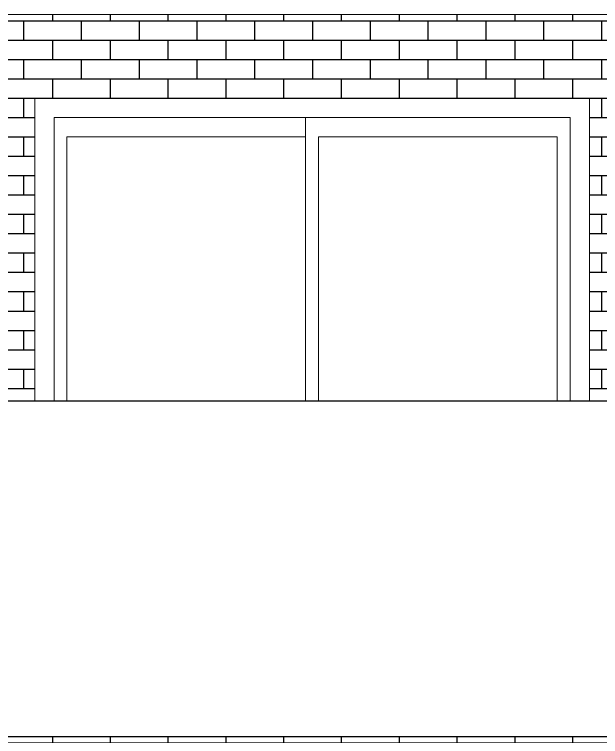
# Model space of a CAD drawing. Header units: metres. Extents: x 42 to 294, y -52 to 32.
# Drawn here: x 281.529 to 283.801, y -26.643 to -23.843 of the extents above; entities that cross this region are included whole.
import ezdxf

# ---------------------------------------------------------------- set-up
doc = ezdxf.new("R2010")
doc.units = ezdxf.units.M
doc.header["$LTSCALE"] = 0.15
for name, color, linetype, lineweight in [('A-DOORSYM', 1, 'Continuous', 9), ('A-FLOROTM', 6, 'Continuous', 13), ('A-WALL', 2, 'Continuous', 30)]:
    doc.layers.add(name, color=color, linetype=linetype, lineweight=lineweight)

# ---------------------------------------------------------------- blocks, each defined once
blk = doc.blocks.new('Deslizante-2 Paneles - 2000 x 2100mm-107-Sur')
at = {"layer": 'A-DOORSYM'}
for p, q in [((28.1586, 5.575), (26.0086, 5.575)), ((26.0086, 5.575), (26.0086, 4.4)), ((28.1586, 4.4), (28.1586, 5.575)), ((26.0836, 4.4), (26.0836, 5.5)), ((26.0836, 5.5), (28.0836, 5.5)), ((27.0582, 5.5), (27.0582, 4.4)), ((28.0836, 5.5), (28.0836, 4.4)), ((26.1336, 4.4), (26.1336, 5.425)), ((26.1336, 5.425), (27.0582, 5.425)), ((27.1082, 5.425), (28.0336, 5.425)), ((27.1082, 4.4), (27.1082, 5.425)), ((28.0336, 5.425), (28.0336, 4.4))]:
    blk.add_line(p, q, dxfattribs=at)

msp = doc.modelspace()

# ---------------------------------------------------------------- hatches: boundary and pattern name
at = {"layer": 'A-WALL'}
h = msp.add_hatch(dxfattribs=at)
h.set_pattern_fill('FP1_31', color=256, style=0, pattern_type=2)
h.set_pattern_definition([(180, (285.70759, -26.34309), (-9e-18, -0.075), []), (270, (285.70759, -26.34309), (0.112, -0.075), [0.075, -0.075])])
h.paths.add_polyline_path([(285.5572, -23.8431), (273.4322, -23.8431), (273.4322, -26.3431), (273.9322, -26.3431), (273.9322, -25.3431), (274.0322, -25.3431), (274.1825, -25.3431), (274.1827, -25.3426), (274.1872, -25.3311), (274.1753, -25.3236), (274.1639, -25.3162), (274.1536, -25.3087), (274.1449, -25.3014), (274.1383, -25.2941), (274.1343, -25.2869), (274.1336, -25.2798), (274.1366, -25.2707), (274.1433, -25.2578), (274.1531, -25.2418), (274.1653, -25.2232), (274.1794, -25.2027), (274.1946, -25.1809), (274.2105, -25.1585), (274.2548, -25.2238), (274.2593, -25.2223), (274.2638, -25.2205), (274.2681, -25.2183), (274.2722, -25.2155), (274.2761, -25.2117), (274.2796, -25.2068), (274.2828, -25.2005), (274.2866, -25.1931), (274.2914, -25.1851), (274.2966, -25.1766), (274.3016, -25.1679), (274.3056, -25.1591), (274.3082, -25.1505), (274.3085, -25.1422), (274.3088, -25.1314), (274.3112, -25.1162), (274.3149, -25.0984), (274.3191, -25.08), (274.323, -25.0628), (274.326, -25.0487), (274.3271, -25.0396), (274.3271, -25.0337), (274.3269, -25.0281), (274.3266, -25.0227), (274.3262, -25.0174), (274.3258, -25.0123), (274.3253, -25.0073), (274.3248, -25.0023), (274.3228, -24.9953), (274.3209, -24.9883), (274.3192, -24.9815), (274.3177, -24.9747), (274.3165, -24.9681), (274.3158, -24.9618), (274.3155, -24.9556), (274.3158, -24.9495), (274.3165, -24.9431), (274.3177, -24.9365), (274.3192, -24.9298), (274.3209, -24.9229), (274.3228, -24.916), (274.3248, -24.909), (274.3219, -24.9085), (274.3198, -24.908), (274.3191, -24.9074), (274.3207, -24.9068), (274.3251, -24.9061), (274.3333, -24.9052), (274.3458, -24.9043), (274.3596, -24.9032), (274.3711, -24.9018), (274.3809, -24.9002), (274.3891, -24.8985), (274.3963, -24.8966), (274.4027, -24.8946), (274.4088, -24.8927), (274.4178, -24.8847), (274.4266, -24.877), (274.4352, -24.8699), (274.4435, -24.8637), (274.4512, -24.8586), (274.4583, -24.855), (274.4648, -24.853), (274.4724, -24.851), (274.483, -24.8471), (274.496, -24.8417), (274.5109, -24.8351), (274.5192, -24.8314), (274.5274, -24.8276), (274.5448, -24.8195), (274.5627, -24.811), (274.6024, -24.748), (274.6118, -24.7461), (274.6211, -24.7444), (274.6298, -24.7433), (274.638, -24.7431), (274.6452, -24.744), (274.6513, -24.7463), (274.656, -24.7504), (274.6608, -24.7549), (274.6666, -24.7587), (274.6728, -24.7622), (274.6787, -24.766), (274.6838, -24.7704), (274.6873, -24.776), (274.6887, -24.783), (274.6885, -24.7903), (274.6881, -24.7964), (274.6876, -24.8015), (274.6868, -24.8058), (274.6859, -24.8094), (274.685, -24.8126), (274.684, -24.8157), (274.676, -24.8173), (274.6683, -24.8193), (274.6611, -24.8223), (274.6546, -24.8267), (274.6491, -24.833), (274.6448, -24.8416), (274.642, -24.853), (274.6406, -24.8642), (274.6402, -24.8723), (274.641, -24.8784), (274.6427, -24.8834), (274.6454, -24.8884), (274.6491, -24.8942), (274.6537, -24.902), (274.6597, -24.9108), (274.6674, -24.9192), (274.676, -24.9271), (274.685, -24.9344), (274.6936, -24.9408), (274.7013, -24.9464), (274.7073, -24.951), (274.7128, -24.9549), (274.7189, -24.9587), (274.7253, -24.9628), (274.7312, -24.9673), (274.7364, -24.9725), (274.7402, -24.9786), (274.7423, -24.9859), (274.7433, -24.9938), (274.7443, -25.0016), (274.7447, -25.0054), (274.7447, -24.1681), (276.8947, -24.1681), (276.8947, -25.3431), (278.8072, -25.3431), (278.8072, -24.1681), (280.9572, -24.1681), (280.9572, -25.3431), (281.6072, -25.3431), (281.6072, -24.1681), (283.7572, -24.1681), (283.7572, -25.3431), (285.5572, -25.3431)], flags=0)
h = msp.add_hatch(dxfattribs=at)
h.set_pattern_fill('FP1_27', color=256, style=0, pattern_type=2)
h.set_pattern_definition([(180, (285.70759, -29.14309), (-9e-18, -0.075), []), (270, (285.70759, -29.14309), (0.112, -0.075), [0.075, -0.075])])
h.paths.add_polyline_path([(273.4322, -26.3431), (273.4322, -29.1431), (273.9322, -29.1431), (273.9322, -28.1431), (274.0322, -28.1431), (274.1867, -28.1431), (274.1869, -28.1426), (274.1914, -28.1311), (274.1795, -28.1236), (274.1681, -28.1162), (274.1578, -28.1087), (274.1491, -28.1014), (274.1425, -28.0941), (274.1385, -28.0869), (274.1377, -28.0798), (274.1408, -28.0707), (274.1475, -28.0578), (274.1573, -28.0418), (274.1695, -28.0232), (274.1835, -28.0027), (274.1988, -27.9809), (274.2147, -27.9585), (274.259, -28.0238), (274.2635, -28.0223), (274.2679, -28.0205), (274.2722, -28.0183), (274.2764, -28.0155), (274.2802, -28.0117), (274.2838, -28.0068), (274.287, -28.0005), (274.2908, -27.9931), (274.2956, -27.9851), (274.3008, -27.9766), (274.3057, -27.9679), (274.3098, -27.9591), (274.3123, -27.9505), (274.3127, -27.9422), (274.313, -27.9314), (274.3153, -27.9162), (274.319, -27.8984), (274.3232, -27.88), (274.3272, -27.8628), (274.3302, -27.8487), (274.3313, -27.8396), (274.3313, -27.8337), (274.3311, -27.8281), (274.3308, -27.8227), (274.3304, -27.8174), (274.33, -27.8123), (274.3295, -27.8073), (274.329, -27.8023), (274.327, -27.7953), (274.3251, -27.7883), (274.3234, -27.7815), (274.3219, -27.7747), (274.3207, -27.7681), (274.3199, -27.7618), (274.3197, -27.7556), (274.3199, -27.7495), (274.3207, -27.7431), (274.3219, -27.7365), (274.3234, -27.7298), (274.3251, -27.7229), (274.327, -27.716), (274.329, -27.709), (274.3261, -27.7085), (274.324, -27.708), (274.3233, -27.7074), (274.3248, -27.7068), (274.3293, -27.7061), (274.3374, -27.7052), (274.35, -27.7043), (274.3638, -27.7032), (274.3753, -27.7018), (274.3851, -27.7002), (274.3933, -27.6985), (274.4005, -27.6966), (274.4069, -27.6946), (274.413, -27.6927), (274.4219, -27.6847), (274.4308, -27.677), (274.4394, -27.6699), (274.4476, -27.6637), (274.4554, -27.6586), (274.4625, -27.655), (274.4689, -27.653), (274.4766, -27.651), (274.4871, -27.6471), (274.5001, -27.6417), (274.5151, -27.6351), (274.5233, -27.6314), (274.5316, -27.6276), (274.549, -27.6195), (274.5669, -27.611), (274.6065, -27.548), (274.616, -27.5461), (274.6252, -27.5444), (274.634, -27.5433), (274.6421, -27.5431), (274.6493, -27.544), (274.6554, -27.5463), (274.6602, -27.5504), (274.6649, -27.5549), (274.6707, -27.5587), (274.677, -27.5622), (274.6829, -27.566), (274.688, -27.5704), (274.6915, -27.576), (274.6928, -27.583), (274.6927, -27.5903), (274.6923, -27.5964), (274.6917, -27.6015), (274.691, -27.6058), (274.6901, -27.6094), (274.6892, -27.6126), (274.6882, -27.6157), (274.6802, -27.6173), (274.6725, -27.6193), (274.6653, -27.6223), (274.6588, -27.6267), (274.6533, -27.633), (274.649, -27.6416), (274.6462, -27.653), (274.6448, -27.6642), (274.6444, -27.6723), (274.6452, -27.6784), (274.6469, -27.6834), (274.6496, -27.6884), (274.6533, -27.6942), (274.6579, -27.702), (274.6639, -27.7108), (274.6716, -27.7192), (274.6802, -27.7271), (274.6892, -27.7344), (274.6978, -27.7408), (274.7055, -27.7464), (274.7115, -27.751), (274.717, -27.7549), (274.7231, -27.7587), (274.7294, -27.7628), (274.7354, -27.7673), (274.7406, -27.7725), (274.7444, -27.7786), (274.7447, -27.7795), (274.7447, -26.9681), (276.8947, -26.9681), (276.8947, -28.1431), (278.8072, -28.1431), (278.8072, -26.9681), (280.9572, -26.9681), (280.9572, -28.1431), (281.6072, -28.1431), (281.6072, -26.9681), (283.7572, -26.9681), (283.7572, -28.1431), (285.5572, -28.1431), (285.5572, -26.6431), (274.0322, -26.6431), (273.9322, -26.6431), (273.9322, -26.3431)], flags=0)

# ---------------------------------------------------------------- linework, layer by layer
at = {"layer": 'A-FLOROTM'}
msp.add_line((286.9572, -23.8431), (273.4322, -23.8431), dxfattribs=at)
at = {"layer": 'A-WALL'}
for p, q in [((286.9572, -25.3431), (273.9322, -25.3431)), ((273.9322, -26.6431), (286.9572, -26.6431))]:
    msp.add_line(p, q, dxfattribs=at)

# ---------------------------------------------------------------- block references
at = {"layer": 'A-DOORSYM'}
msp.add_blockref('Deslizante-2 Paneles - 2000 x 2100mm-107-Sur', (255.5986, -29.7431), dxfattribs=at)

doc.saveas('drawing.dxf')
